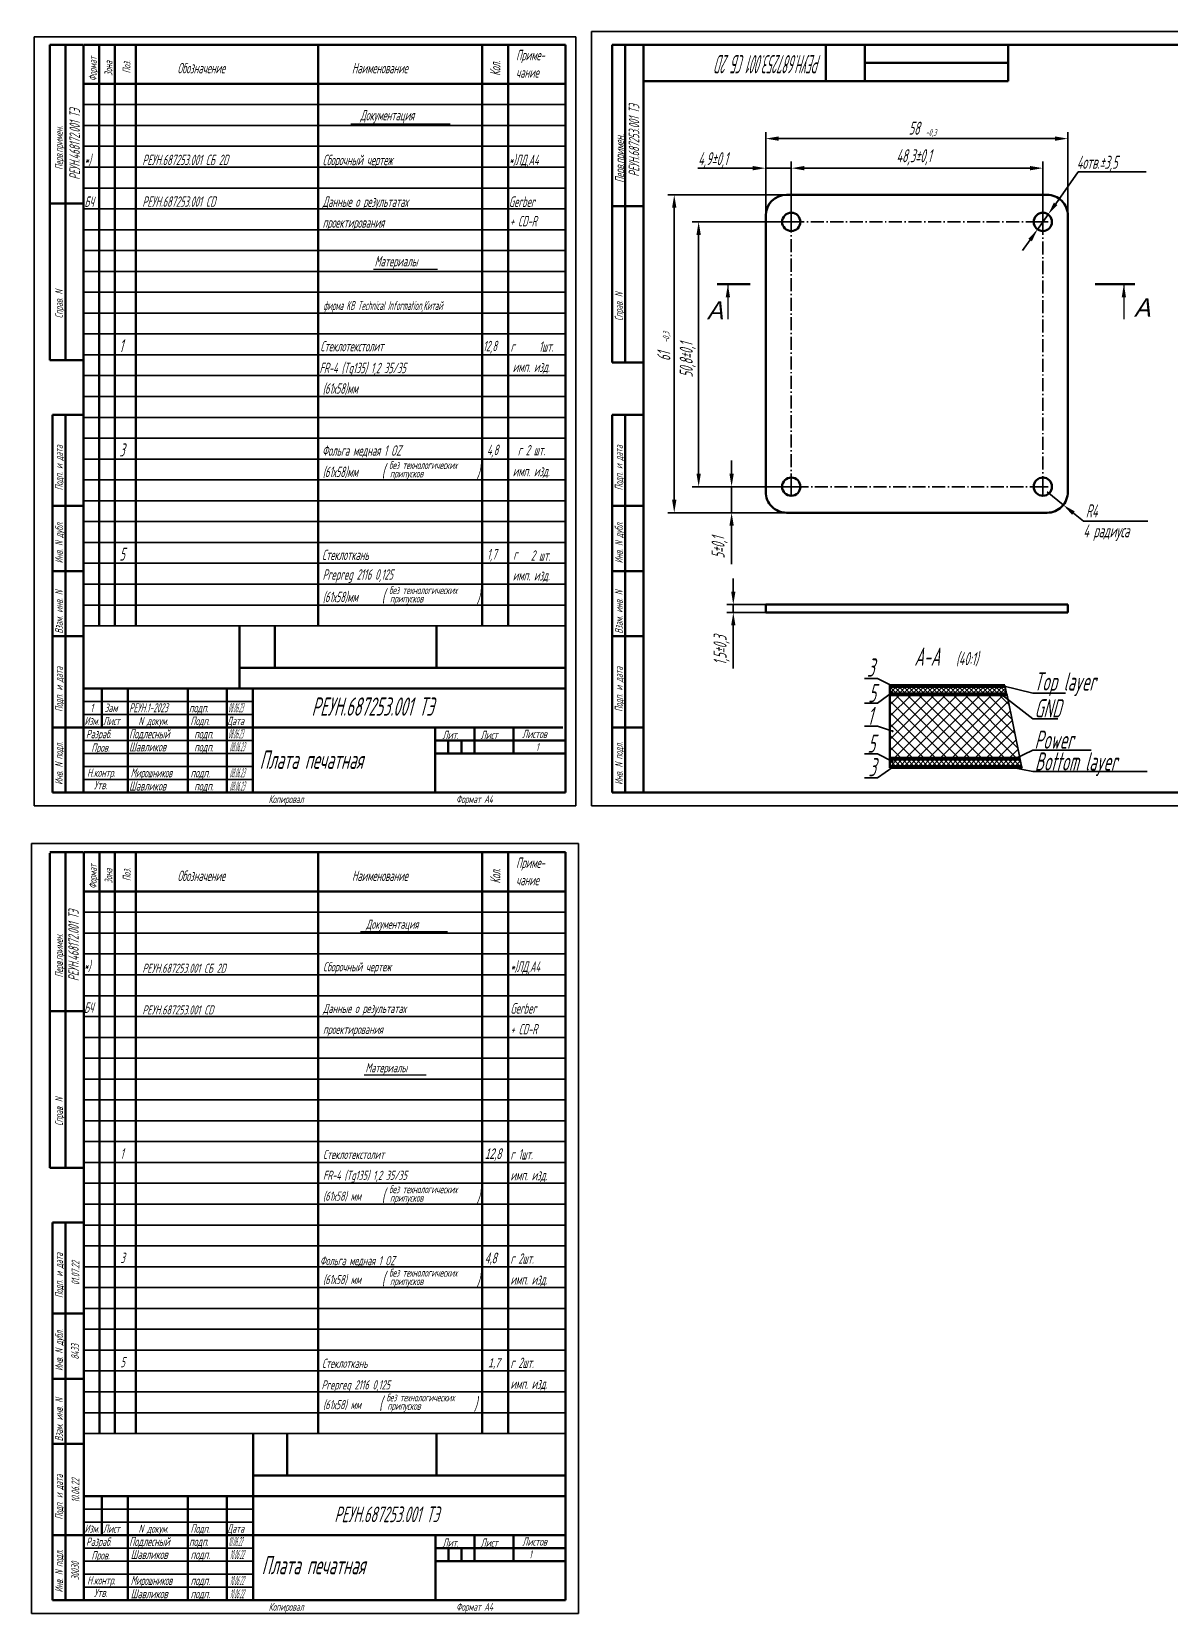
# Model space of a CAD drawing. Extents: x 23089 to 26449, y -1278 to -524.
# Drawn here: x 23089 to 23526, y -1253 to -646 of the extents above; entities that cross this region are included whole.
import ezdxf

# ---------------------------------------------------------------- set-up
doc = ezdxf.new("R2010")
doc.units = 0
doc.header["$MEASUREMENT"] = 0
doc.linetypes.add('CNTR_ECKD_1', pattern=[7.5, 5, -1, 0.5, -1])
doc.layers.get('0').update_dxf_attribs({"linetype": 'CONTINUOUS', "lineweight": 50})
for name, color, linetype, lineweight in [('CENTER', 2, 'CNTR_ECKD_1', 35), ('CONTUR', 7, 'CONTINUOUS', 50), ('DIM', 1, 'CONTINUOUS', 35)]:
    doc.layers.add(name, color=color, linetype=linetype, lineweight=lineweight)
doc.layers.add('TEXT', color=1, linetype='CONTINUOUS')
doc.styles.add('ECKD', font='ec5cdwin.shx', dxfattribs={"oblique": 15})
doc.styles.add('GOST', font='GOST.shx', dxfattribs={"width": 0.7, "oblique": 15})
doc.styles.get("Standard").update_dxf_attribs({"font": 'ec5cdwin.shx'})
doc.dimstyles.new('1_', dxfattribs={"dimtxt": 5, "dimasz": 5, "dimexe": 2.5, "dimexo": 0, "dimgap": 1.5, "dimtad": 1, "dimtoh": 1, "dimrnd": 1.38778e-17, "dimtxsty": 'ECKD', "dimcen": -3, "dimdle": 1.25, "dimclrd": 256, "dimclre": 256, "dimclrt": 256, "dimaunit": 1, "dimazin": 0, "dimtfac": 0.45, "dimtmove": 0, "dimatfit": 2, "dimfxl": 1, "dimtvp": 0.9, "dimtolj": 1, "dimtzin": 12, "dimarcsym": 0})
pattern_1 = [(45, (-151.2118, -301.6821), (-0.883883476, 0.883883476), [])]
pattern_2 = [(45, (11639.1895, -614.4899), (-0.88388348, 0.88388348), [])]
pattern_3 = [(45, (11639.1895, -614.4899), (-0.88388348, 0.88388348), []), (135, (11639.1895, -614.4899), (-0.88388348, -0.88388348), [])]

msp = doc.modelspace()

# ---------------------------------------------------------------- hatches: boundary and pattern name
at = {"layer": 'DIM'}
h = msp.add_hatch(dxfattribs=at)
h.set_pattern_fill('ANSI31', color=256, scale=10, style=0)
h.set_pattern_definition(pattern_1)
h.paths.add_polyline_path([(23418.37, -897.87), (23462.65, -897.87), (23462.51, -897.17), (23418.37, -897.17)])
h = msp.add_hatch(dxfattribs=at)
h.set_pattern_fill('ANSI37', color=256, scale=10, style=0)
h.set_pattern_definition(pattern_3)
h.paths.add_polyline_path([(23418.37, -900.37), (23418.37, -897.87), (23462.65, -897.87), (23463.17, -900.37)])
for points in [[(23419.31, -897.47, 1), (23419, -897.47, 1)], [(23461.57, -897.48, 1), (23461.88, -897.48, 1)], [(23419.46, -899.88, 1), (23419.15, -899.88, 1)], [(23461.08, -900.73, 1), (23461.39, -900.73, 1)], [(23419.52, -914.86, 1), (23419.21, -914.86, 1)], [(23419.52, -926.55, 1), (23419.21, -926.55, 1)], [(23419.64, -928.62, 1), (23419.33, -928.62, 1)], [(23466.4, -925.37, 1), (23466.71, -925.37, 1)], [(23465.19, -928.74, 1), (23465.49, -928.74, 1)]]:
    msp.add_hatch(color=256, dxfattribs=at).paths.add_polyline_path(points)
h = msp.add_hatch(dxfattribs=at)
h.set_pattern_fill('ANSI31', color=256, scale=10, style=0)
h.set_pattern_definition(pattern_2)
h.paths.add_polyline_path([(23418.37, -900.37), (23463.17, -900.37), (23463.31, -901.07), (23418.37, -901.07)])
h = msp.add_hatch(dxfattribs=at)
h.set_pattern_fill('ANSI37', color=256, scale=25, style=0)
h.set_pattern_definition([(45, (11639.1895, -614.49), (-2.2097087, 2.2097087), []), (135, (11639.1895, -614.49), (-2.2097087, -2.2097087), [])])
h.paths.add_polyline_path([(23418.37, -901.07), (23463.31, -901.07), (23468.26, -925.07), (23418.37, -925.07)])
h = msp.add_hatch(dxfattribs=at)
h.set_pattern_fill('ANSI31', color=256, scale=10, style=0)
h.set_pattern_definition(pattern_2)
h.paths.add_polyline_path([(23418.37, -925.77), (23468.41, -925.77), (23468.26, -925.07), (23418.37, -925.07)])
h = msp.add_hatch(dxfattribs=at)
h.set_pattern_fill('ANSI37', color=256, scale=10, style=0)
h.set_pattern_definition(pattern_3)
h.paths.add_polyline_path([(23418.37, -925.77), (23468.41, -925.77), (23468.92, -928.27), (23418.37, -928.27)])
h = msp.add_hatch(dxfattribs=at)
h.set_pattern_fill('ANSI31', color=256, scale=10, style=0)
h.set_pattern_definition(pattern_1)
h.paths.add_polyline_path([(23418.37, -928.97), (23469.07, -928.97), (23468.92, -928.27), (23418.37, -928.27)])

# ---------------------------------------------------------------- linework, layer by layer
for p, q in [((23408.76, -651.45), (23408.76, -665.45)), ((23463.76, -651.45), (23463.76, -665.45)), ((23408.76, -658.45), (23463.76, -658.45)), ((23323.76, -665.45), (23463.76, -665.45)), ((23378.68, -709.05), (23478.68, -709.05)), ((23370.69, -823.05), (23370.69, -717.05)), ((23486.68, -823.05), (23486.68, -717.05)), ((23364.67, -743.36), (23352.04, -743.36)), ((23497.2, -743.36), (23512.44, -743.36)), ((23378.68, -831.05), (23478.68, -831.05)), ((23486.68, -866.29), (23370.69, -866.29)), ((23370.69, -866.29), (23370.69, -869.29)), ((23486.68, -869.29), (23486.68, -866.29)), ((23370.69, -869.29), (23486.68, -869.29)), ((23168.63, -874.45), (23168.63, -898.45)), ((23182.19, -874.45), (23182.19, -890.5)), ((23244.29, -874.45), (23244.29, -890.5)), ((23168.63, -890.5), (23293.83, -890.5)), ((23418.37, -897.87), (23418.37, -897.17)), ((23418.37, -897.17), (23462.51, -897.17)), ((23418.37, -900.37), (23418.37, -897.87)), ((23418.37, -897.87), (23462.65, -897.87)), ((23418.37, -897.87), (23462.65, -897.87)), ((23418.37, -901.07), (23418.37, -900.37)), ((23418.37, -900.37), (23463.17, -900.37)), ((23418.37, -925.07), (23418.37, -901.07)), ((23418.37, -901.07), (23463.31, -901.07)), ((23418.37, -901.07), (23463.31, -901.07)), ((23418.37, -925.77), (23418.37, -925.07)), ((23418.37, -925.07), (23468.26, -925.07)), ((23418.37, -928.27), (23418.37, -925.77)), ((23418.37, -925.77), (23468.41, -925.77)), ((23418.37, -925.77), (23468.41, -925.77)), ((23418.37, -928.97), (23418.37, -928.27)), ((23418.37, -928.27), (23468.92, -928.27)), ((23418.37, -928.97), (23469.07, -928.97)), ((23173.86, -1184.34), (23173.86, -1208.34)), ((23186.98, -1184.34), (23186.98, -1200.4)), ((23244.33, -1184.34), (23244.33, -1200.4)), ((23173.86, -1200.4), (23293.86, -1200.4))]:
    msp.add_line(p, q)
for centre in [(23380.48, -719.45), (23477.08, -719.45), (23380.48, -821.05), (23477.08, -821.05)]:
    msp.add_circle(centre, 3.5)
for centre, start, end in [((23378.68, -717.05), 90.00131, 179.99891), ((23478.68, -717.05), 0.00001, 90.00065), ((23378.68, -823.05), 179.99997, 270.00043), ((23478.68, -823.05), 269.99909, 360)]:
    msp.add_arc(centre, 8, start, end)
at = {"layer": 'CENTER'}
for p, q in [((23377.48, -719.45), (23383.48, -719.45)), ((23380.48, -722.45), (23380.48, -716.45)), ((23380.48, -719.45), (23477.08, -719.45)), ((23380.48, -821.05), (23380.48, -719.45)), ((23474.08, -719.45), (23480.08, -719.45)), ((23477.08, -722.45), (23477.08, -716.45)), ((23477.08, -719.45), (23477.08, -821.05)), ((23380.48, -824.05), (23380.48, -818.05)), ((23477.08, -824.05), (23477.08, -818.05)), ((23377.48, -821.05), (23383.48, -821.05)), ((23477.08, -821.05), (23380.48, -821.05)), ((23474.08, -821.05), (23480.08, -821.05))]:
    msp.add_line(p, q, dxfattribs=at)
at = {"layer": 'CONTUR'}
for p, q in [((23095.83, -651.45), (23095.83, -712.45)), ((23108.56, -651.45), (23095.83, -651.45)), ((23101.83, -772.45), (23101.83, -651.45)), ((23108.83, -651.45), (23293.83, -651.45)), ((23108.83, -938.45), (23108.83, -651.45)), ((23114.83, -651.45), (23114.83, -874.45)), ((23120.83, -651.45), (23120.83, -874.45)), ((23128.83, -651.45), (23128.83, -874.45)), ((23198.83, -651.45), (23198.83, -874.45)), ((23261.83, -651.45), (23261.83, -874.45)), ((23271.83, -651.45), (23271.83, -874.45)), ((23293.83, -651.45), (23293.83, -938.45)), ((23293.83, -651.45), (23293.83, -938.45)), ((23311.76, -773.45), (23311.76, -651.45)), ((23311.76, -651.45), (23323.76, -651.45)), ((23316.76, -773.45), (23316.76, -651.45)), ((23718.76, -651.45), (23323.76, -651.45)), ((23323.76, -651.45), (23323.76, -938.45)), ((23393.76, -665.45), (23393.76, -651.45)), ((23108.83, -666.45), (23293.83, -666.45)), ((23323.76, -665.45), (23393.76, -665.45)), ((23095.83, -712.45), (23108.83, -712.45)), ((23108.83, -712.45), (23095.83, -712.45)), ((23095.83, -712.45), (23095.83, -772.45)), ((23311.76, -713.45), (23323.76, -713.45)), ((23095.83, -772.45), (23108.83, -772.45)), ((23108.83, -772.45), (23101.83, -772.45)), ((23323.76, -773.45), (23311.76, -773.45)), ((23096.83, -828.45), (23096.83, -793.45)), ((23096.83, -793.45), (23108.83, -793.45)), ((23101.83, -793.45), (23101.83, -938.45)), ((23311.76, -938.45), (23311.76, -793.45)), ((23311.76, -793.45), (23323.76, -793.45)), ((23316.76, -938.45), (23316.76, -793.45)), ((23096.83, -853.45), (23096.83, -828.45)), ((23096.83, -828.45), (23108.83, -828.45)), ((23108.83, -828.45), (23096.83, -828.45)), ((23311.76, -828.45), (23323.76, -828.45)), ((23096.83, -878.45), (23096.83, -853.45)), ((23096.83, -853.45), (23108.83, -853.45)), ((23108.83, -853.45), (23096.83, -853.45)), ((23311.76, -853.45), (23323.76, -853.45)), ((23096.83, -878.45), (23108.83, -878.45)), ((23108.83, -878.45), (23096.83, -878.45)), ((23096.83, -913.45), (23096.83, -878.45)), ((23311.76, -878.45), (23323.76, -878.45)), ((23108.83, -898.45), (23293.83, -898.45)), ((23115.83, -913.45), (23115.83, -898.45)), ((23125.83, -898.45), (23125.83, -938.45)), ((23148.83, -938.45), (23148.83, -898.45)), ((23163.83, -938.45), (23163.83, -898.45)), ((23173.83, -938.45), (23173.83, -898.45)), ((23096.83, -938.45), (23096.83, -913.45)), ((23096.83, -913.45), (23108.83, -913.45)), ((23108.83, -913.45), (23096.83, -913.45)), ((23108.83, -913.45), (23292.83, -913.45)), ((23243.83, -938.45), (23243.83, -913.45)), ((23258.83, -913.45), (23258.83, -923.45)), ((23273.83, -913.45), (23273.83, -923.45)), ((23311.76, -913.45), (23323.76, -913.45)), ((23243.83, -918.45), (23293.83, -918.45)), ((23248.83, -918.45), (23248.83, -923.45)), ((23253.83, -918.45), (23253.83, -923.45)), ((23243.83, -923.45), (23293.83, -923.45)), ((23108.83, -938.45), (23096.83, -938.45)), ((23293.83, -938.45), (23108.83, -938.45)), ((23293.83, -938.45), (23108.83, -938.45)), ((23323.76, -938.45), (23311.76, -938.45)), ((23323.76, -938.45), (23718.76, -938.45)), ((23108.59, -961.34), (23095.86, -961.34)), ((23095.86, -961.72), (23095.86, -1022.34)), ((23101.86, -1082.34), (23101.86, -961.34)), ((23108.86, -1248.34), (23108.86, -961.34)), ((23108.86, -961.34), (23293.86, -961.34)), ((23114.86, -961.34), (23114.86, -1184.34)), ((23120.86, -961.34), (23120.86, -1184.34)), ((23128.86, -961.34), (23128.86, -1184.34)), ((23198.86, -961.34), (23198.86, -1184.34)), ((23261.86, -961.34), (23261.86, -1184.34)), ((23271.86, -961.34), (23271.86, -1184.34)), ((23293.86, -961.34), (23293.86, -1248.34)), ((23108.86, -976.34), (23293.86, -976.34)), ((23095.86, -1022.34), (23095.86, -1082.34)), ((23108.86, -1022.34), (23095.86, -1022.34)), ((23095.86, -1022.34), (23108.86, -1022.34)), ((23095.86, -1082.34), (23108.86, -1082.34)), ((23108.86, -1082.34), (23101.86, -1082.34)), ((23096.86, -1138.34), (23096.86, -1103.34)), ((23096.86, -1103.34), (23108.86, -1103.34)), ((23101.86, -1103.34), (23101.86, -1248.34)), ((23096.86, -1163.34), (23096.86, -1138.34)), ((23108.86, -1138.34), (23096.86, -1138.34)), ((23096.86, -1138.34), (23108.86, -1138.34)), ((23096.86, -1188.34), (23096.86, -1163.34)), ((23108.86, -1163.34), (23096.86, -1163.34)), ((23096.86, -1163.34), (23108.86, -1163.34)), ((23096.86, -1223.34), (23096.86, -1188.34)), ((23108.86, -1188.34), (23096.86, -1188.34)), ((23096.86, -1188.34), (23108.86, -1188.34)), ((23108.86, -1208.34), (23293.86, -1208.34)), ((23115.86, -1223.34), (23115.86, -1208.34)), ((23125.86, -1208.34), (23125.86, -1248.34)), ((23148.86, -1248.34), (23148.86, -1208.34)), ((23163.86, -1248.34), (23163.86, -1208.34)), ((23173.86, -1248.34), (23173.86, -1208.34)), ((23096.86, -1248.34), (23096.86, -1223.34)), ((23108.86, -1223.34), (23096.86, -1223.34)), ((23096.86, -1223.34), (23108.86, -1223.34)), ((23108.86, -1223.34), (23293.86, -1223.34)), ((23243.86, -1248.34), (23243.86, -1223.34)), ((23258.86, -1223.34), (23258.86, -1233.34)), ((23273.86, -1223.34), (23273.86, -1233.34)), ((23243.86, -1228.34), (23293.86, -1228.34)), ((23248.86, -1228.34), (23248.86, -1233.34)), ((23253.86, -1228.34), (23253.86, -1233.34)), ((23243.86, -1233.34), (23293.86, -1233.34)), ((23108.86, -1248.34), (23096.86, -1248.34)), ((23293.86, -1248.34), (23108.86, -1248.34))]:
    msp.add_line(p, q, dxfattribs=at)
at = {"layer": 'DIM'}
for p, q in [((23089.83, -648.45), (23297.83, -648.45)), ((23089.83, -648.45), (23089.83, -943.45)), ((23297.83, -648.45), (23297.83, -943.45)), ((23723.76, -646.45), (23303.76, -646.45)), ((23303.76, -646.45), (23303.76, -943.45)), ((23108.83, -674.45), (23293.83, -674.45)), ((23108.83, -682.45), (23293.83, -682.45)), ((23370.69, -717.05), (23370.69, -685)), ((23486.68, -717.05), (23486.68, -685)), ((23108.83, -690.45), (23293.83, -690.45)), ((23375.69, -687.5), (23481.68, -687.5)), ((23370.69, -717.05), (23370.69, -696.33)), ((23380.48, -719.45), (23380.48, -696.33)), ((23380.48, -719.45), (23380.48, -696.33)), ((23477.08, -719.45), (23477.08, -696.33)), ((23108.83, -698.45), (23293.83, -698.45)), ((23365.69, -698.83), (23344.67, -698.83)), ((23380.48, -698.83), (23370.69, -698.83)), ((23385.48, -698.83), (23390.48, -698.83)), ((23385.48, -698.83), (23472.08, -698.83)), ((23481.99, -712.51), (23490.67, -700.24)), ((23490.67, -700.24), (23516.7, -700.24)), ((23108.83, -706.45), (23293.83, -706.45)), ((23378.68, -709.05), (23333.07, -709.05)), ((23108.83, -714.45), (23293.83, -714.45)), ((23335.57, -826.05), (23335.57, -714.05)), ((23380.48, -719.45), (23342.43, -719.45)), ((23475.06, -722.31), (23479.1, -716.59)), ((23108.83, -722.45), (23293.83, -722.45)), ((23344.93, -816.05), (23344.93, -724.45)), ((23472.17, -726.39), (23469.29, -730.47)), ((23108.83, -730.45), (23293.83, -730.45)), ((23108.83, -738.45), (23293.83, -738.45)), ((23108.83, -746.45), (23293.83, -746.45)), ((23108.83, -754.45), (23293.83, -754.45)), ((23108.83, -762.45), (23293.83, -762.45)), ((23108.83, -770.45), (23293.83, -770.45)), ((23108.83, -778.45), (23293.83, -778.45)), ((23108.83, -786.45), (23293.83, -786.45)), ((23108.83, -794.45), (23293.83, -794.45)), ((23108.83, -802.45), (23293.83, -802.45)), ((23108.83, -810.45), (23293.83, -810.45)), ((23357.59, -816.05), (23357.59, -811.05)), ((23108.83, -818.45), (23293.83, -818.45)), ((23380.48, -821.05), (23342.43, -821.05)), ((23380.48, -821.05), (23355.09, -821.05)), ((23357.59, -831.05), (23357.59, -821.05)), ((23478.68, -823.05), (23484.92, -828.06)), ((23108.83, -826.45), (23293.83, -826.45)), ((23378.68, -831.05), (23333.07, -831.05)), ((23378.68, -831.05), (23355.09, -831.05)), ((23488.82, -831.19), (23492.72, -834.32)), ((23108.83, -834.45), (23293.83, -834.45)), ((23357.59, -836.05), (23357.59, -850.82)), ((23492.72, -834.32), (23517.31, -834.32)), ((23108.83, -842.45), (23293.83, -842.45)), ((23108.83, -850.45), (23293.83, -850.45)), ((23108.83, -858.45), (23293.83, -858.45)), ((23358.23, -861.29), (23358.23, -856.29)), ((23108.83, -866.45), (23293.83, -866.45)), ((23370.69, -866.29), (23355.73, -866.29)), ((23358.23, -869.29), (23358.23, -866.29)), ((23370.69, -869.29), (23355.73, -869.29)), ((23108.83, -874.45), (23293.83, -874.45)), ((23358.23, -874.29), (23358.23, -890.85)), ((23413.63, -894.67), (23408.64, -894.67)), ((23413.63, -894.67), (23419.16, -897.47)), ((23461.72, -897.48), (23473.27, -900.27)), ((23462.51, -897.17), (23462.65, -897.87)), ((23462.65, -897.87), (23463.17, -900.37)), ((23108.83, -903.45), (23173.83, -903.45)), ((23413.63, -904.15), (23408.64, -904.15)), ((23413.63, -904.15), (23419.3, -899.88)), ((23461.24, -900.73), (23473.27, -910.16)), ((23463.17, -900.37), (23463.31, -901.07)), ((23463.31, -901.07), (23468.26, -925.07)), ((23485.75, -900.27), (23473.27, -900.27)), ((23108.83, -908.45), (23173.83, -908.45)), ((23482.78, -910.16), (23473.27, -910.16)), ((23413.63, -912.95), (23408.64, -912.95)), ((23413.63, -912.95), (23419.37, -914.86)), ((23108.83, -918.45), (23173.83, -918.45)), ((23466.56, -925.37), (23473.27, -922.2)), ((23495.64, -922.2), (23473.27, -922.2)), ((23108.83, -923.45), (23173.83, -923.45)), ((23108.83, -928.45), (23173.83, -928.45)), ((23413.63, -923.59), (23408.64, -923.59)), ((23413.63, -923.59), (23419.37, -926.55)), ((23468.26, -925.07), (23468.41, -925.77)), ((23468.41, -925.77), (23468.92, -928.27)), ((23468.92, -928.27), (23469.07, -928.97)), ((23108.83, -933.45), (23173.83, -933.45)), ((23108.83, -938.45), (23108.83, -933.45)), ((23413.63, -932.74), (23408.6, -932.74)), ((23413.63, -932.74), (23419.49, -928.62)), ((23465.34, -928.74), (23473.27, -930.35)), ((23517.11, -930.35), (23473.27, -930.35)), ((23089.83, -943.45), (23297.83, -943.45)), ((23303.76, -943.45), (23723.76, -943.45)), ((23088.86, -1253.34), (23088.86, -957.97)), ((23088.86, -957.97), (23298.86, -957.97)), ((23298.83, -1253.34), (23298.83, -957.97)), ((23108.86, -984.34), (23293.86, -984.34)), ((23108.86, -992.34), (23293.86, -992.34)), ((23108.86, -1000.34), (23293.86, -1000.34)), ((23108.86, -1008.34), (23293.86, -1008.34)), ((23108.86, -1016.34), (23293.86, -1016.34)), ((23108.86, -1024.34), (23293.86, -1024.34)), ((23108.86, -1032.34), (23293.86, -1032.34)), ((23108.86, -1040.34), (23293.86, -1040.34)), ((23108.86, -1048.34), (23293.86, -1048.34)), ((23108.86, -1056.34), (23293.86, -1056.34)), ((23108.86, -1064.34), (23293.86, -1064.34)), ((23108.86, -1072.34), (23293.86, -1072.34)), ((23108.86, -1080.34), (23293.86, -1080.34)), ((23108.86, -1088.34), (23293.86, -1088.34)), ((23108.86, -1096.34), (23293.86, -1096.34)), ((23108.86, -1104.34), (23293.86, -1104.34)), ((23108.86, -1112.34), (23293.86, -1112.34)), ((23108.86, -1120.34), (23293.86, -1120.34)), ((23108.86, -1128.34), (23293.86, -1128.34)), ((23108.86, -1136.34), (23293.86, -1136.34)), ((23108.86, -1144.34), (23293.86, -1144.34)), ((23108.86, -1152.34), (23293.86, -1152.34)), ((23108.86, -1160.34), (23293.86, -1160.34)), ((23108.86, -1168.34), (23293.86, -1168.34)), ((23108.86, -1176.34), (23293.86, -1176.34)), ((23108.86, -1184.34), (23293.86, -1184.34)), ((23108.86, -1213.34), (23173.86, -1213.34)), ((23108.86, -1218.34), (23173.86, -1218.34)), ((23108.86, -1228.34), (23173.86, -1228.34)), ((23108.86, -1233.34), (23173.86, -1233.34)), ((23108.86, -1238.34), (23173.86, -1238.34)), ((23108.86, -1243.34), (23173.86, -1243.34)), ((23298.83, -1253.34), (23088.86, -1253.34))]:
    msp.add_line(p, q, dxfattribs=at)
for centre in [(23419.16, -897.47), (23461.72, -897.48), (23419.3, -899.88), (23461.24, -900.73), (23419.37, -914.86), (23419.37, -926.55), (23419.49, -928.62), (23466.56, -925.37), (23465.34, -928.74)]:
    msp.add_circle(centre, 0.155, dxfattribs=at)
for points in [[(23375.69, -686.66), (23375.69, -688.33), (23370.69, -687.5)], [(23481.68, -686.66), (23481.68, -688.33), (23486.68, -687.5)], [(23365.69, -698), (23365.69, -699.67), (23370.69, -698.83)], [(23385.48, -698), (23385.48, -699.67), (23380.48, -698.83)], [(23385.48, -698), (23385.48, -699.67), (23380.48, -698.83)], [(23472.08, -698), (23472.08, -699.67), (23477.08, -698.83)], [(23334.73, -714.05), (23336.4, -714.05), (23335.57, -709.05)], [(23481.31, -712.03), (23482.67, -712.99), (23479.1, -716.59)], [(23344.1, -724.45), (23345.76, -724.45), (23344.93, -719.45)], [(23471.49, -725.91), (23472.85, -726.87), (23475.06, -722.31)], [(23344.1, -816.05), (23345.76, -816.05), (23344.93, -821.05)], [(23356.75, -816.05), (23358.42, -816.05), (23357.59, -821.05)], [(23334.73, -826.05), (23336.4, -826.05), (23335.57, -831.05)], [(23356.75, -836.05), (23358.42, -836.05), (23357.59, -831.05)], [(23489.34, -830.54), (23488.3, -831.84), (23484.92, -828.06)], [(23357.4, -861.29), (23359.06, -861.29), (23358.23, -866.29)], [(23357.4, -874.29), (23359.06, -874.29), (23358.23, -869.29)]]:
    msp.add_solid(points, dxfattribs=at)
at = {"layer": 'TEXT'}
for p, q in [((23211.36, -681.77), (23249.49, -681.77)), ((23220.15, -737.63), (23244.66, -737.63)), ((23215.07, -991.67), (23248.55, -991.67)), ((23216.49, -1046.69), (23240.33, -1046.69))]:
    msp.add_line(p, q, dxfattribs=at)

# ---------------------------------------------------------------- texts
at = {"oblique": 15}
for p in [(23348.04, -756.88), (23512.07, -755.79)]:
    msp.add_text('A', height=7, dxfattribs=at).set_placement(p)
at = {"style": 'GOST', "oblique": 15, "width": 0.7}
msp.add_text('А-А', height=7, dxfattribs=at).set_placement((23427.74, -889.75))
at = {"layer": 'DIM', "style": 'GOST', "oblique": 15, "width": 0.7}
for s, height, p in [('4,9±0,1', 5, (23344.71, -697.71)), ('(', 5, (23223.31, -1095.38)), ('без технологических', 3, (23226.1, -1092.14)), (')', 5, (23259.73, -1095.6)), ('припусков', 3, (23226.46, -1095.39)), ('(', 5, (23223.31, -1127.38)), ('без технологических', 3, (23226.1, -1124.14)), (')', 5, (23259.73, -1127.6)), ('припусков', 3, (23226.46, -1127.39)), ('(', 5, (23222.26, -1175.25)), ('без технологических', 3, (23225.05, -1172.01)), (')', 5, (23258.68, -1175.47)), ('припусков', 3, (23225.41, -1175.26))]:
    msp.add_text(s, height=height, dxfattribs=at).set_placement(p)
at = {"layer": 'TEXT', "oblique": 15}
for s, height, style, width, p in [('Приме-', 4, 'GOST', 0.7, (23274.83, -657.45)), ('Обозначение', 4, 'GOST', 0.7, (23144.83, -662.45)), ('Наименование', 4, 'GOST', 0.7, (23211.83, -662.45)), ('чание', 4, 'GOST', 0.7, (23274.83, -664.12)), ('Документация', 4, 'GOST', 0.7, (23215.02, -680.52)), ('58', 5, 'GOST', 0.7, (23425.56, -686)), ('48,3±0,1', 5, 'GOST', 0.7, (23420.84, -696.57)), ('*)', 4, 'GOST', 0.7, (23109.13, -697.69)), ('РЕУН.687253.001 СБ 2D', 4, 'GOST', 0.7, (23131.35, -697.67)), ('Сборочный чертеж', 4, 'GOST', 0.7, (23200.57, -697.7)), ('*)ЛД,А4', 4, 'GOST', 0.7, (23272.13, -697.69)), ('4отв.±3,5', 5, 'GOST', 0.7, (23490.1, -699.09)), ('БЧ', 4, 'GOST', 0.7, (23109.13, -713.69)), ('РЕУН.687253.001 CD', 4, 'GOST', 0.7, (23131.35, -713.67)), ('Данные о результатах', 4, 'GOST', 0.7, (23200.57, -713.7)), ('Gerber', 4, 'GOST', 0.7, (23272.07, -713.7)), ('проектирования ', 4, 'GOST', 0.7, (23200.57, -721.7)), ('+ CD-R', 4, 'GOST', 0.7, (23272.47, -721.15)), ('Материалы', 4, 'GOST', 0.7, (23220.52, -736.56)), ('фирма KB Technical Information,Китай', 3.5, 'GOST', 0.55, (23200.83, -753.28)), ('1', 5, 'GOST', 0.7, (23122.54, -769.44)), ('Стеклотекстолит ', 4, 'GOST', 0.7, (23199.73, -769.14)), ('12,8', 4, 'GOST', 0.7, (23262.15, -769.07)), ('г', 4, 'GOST', 0.7, (23272.72, -769.27)), ('1шт.', 4, 'GOST', 0.7, (23283.63, -769.25)), ('FR-4 (Tg135) 1,2 35/35', 4, 'GOST', 0.7, (23199.37, -777.5)), ('имп. изд.', 4, 'GOST', 0.7, (23273.56, -777.06)), ('(61х58)мм', 4, 'GOST', 0.7, (23200.6, -785.37)), ('3', 5, 'GOST', 0.7, (23122.54, -809.44)), ('Фольга медная 1 OZ', 4, 'GOST', 0.7, (23200.36, -809.19)), ('4,8', 4, 'GOST', 0.7, (23263.66, -808.94)), ('г 2 шт.', 4, 'GOST', 0.7, (23275.49, -809.06)), ('(61х58)мм', 4, 'GOST', 0.7, (23200.6, -817.37)), ('(', 5, 'GOST', 0.7, (23223.28, -817.49)), ('без технологических', 3, 'GOST', 0.7, (23226.07, -814.24)), (')', 5, 'GOST', 0.7, (23259.7, -817.7)), ('припусков', 3, 'GOST', 0.7, (23226.43, -817.49)), ('имп. изд.', 4, 'GOST', 0.7, (23273.56, -817.06)), ('R4', 5, 'GOST', 0.7, (23493.57, -832.82)), ('4 радиуса', 5, 'GOST', 0.7, (23492.58, -840.48)), ('5', 5, 'GOST', 0.7, (23122.54, -849.44)), ('Стеклоткань', 4, 'GOST', 0.7, (23200.36, -849.19)), ('1,7', 4, 'GOST', 0.7, (23263.74, -848.93)), ('г', 4, 'GOST', 0.7, (23273.76, -849.09)), ('2 шт.', 4, 'GOST', 0.7, (23280.49, -849.48)), ('Prepreg 2116 0,125', 4, 'GOST', 0.7, (23200.58, -856.75)), ('имп. изд.', 4, 'GOST', 0.7, (23273.56, -857.06)), ('(61х58)мм', 4, 'GOST', 0.7, (23200.6, -865.37)), ('(', 5, 'GOST', 0.7, (23223.28, -865.49)), ('без технологических', 3, 'GOST', 0.7, (23226.07, -862.24)), (')', 5, 'GOST', 0.7, (23259.7, -865.7)), ('припусков', 3, 'GOST', 0.7, (23226.43, -865.49)), ('(40:1)', 5, 'GOST', 0.7, (23443.71, -889.53)), ('3', 7, 'GOST', 0.7, (23409.55, -893.96)), ('5', 7, 'GOST', 0.7, (23410.05, -903.76)), ('Top layer', 7, 'GOST', 0.7, (23473.62, -899.29)), ('РЕУН.1-2023', 3.5, 'GOST', 0.6, (23126.27, -907.63)), ('08.06.23', 3.5, 'GOST', 0.35, (23164.27, -907.63)), ('РЕУН.687253.001 ТЭ', 7, 'GOST', 0.7, (23196.33, -908.92)), ('GND', 7, 'GOST', 0.7, (23473.86, -909.59)), ('Изм.', 3.132, 'GOST', 0.7, (23109.14, -912.51)), ('1', 3.2, 'GOST', 0.7, (23111.4, -907.52)), ('Лист', 3.132, 'GOST', 0.7, (23116.26, -912.51)), ('Зам', 3.2, 'GOST', 0.7, (23116.82, -907.51)), ('N докум.', 3.132, 'GOST', 0.7, (23129.87, -912.51)), ('подп.', 3.5, 'GOST', 0.7, (23149.27, -907.63)), ('Подп.', 3.2, 'GOST', 0.7, (23149.82, -912.51)), ('Дата', 3.2, 'GOST', 0.7, (23163.83, -912.51)), ('1', 7, 'GOST', 0.7, (23409.69, -912.5)), ('Разраб.', 3.2, 'GOST', 0.7, (23109.75, -917.56)), ('Подлесный', 3.5, 'GOST', 0.7, (23126.27, -917.63)), ('подп.', 3.5, 'GOST', 0.7, (23151.26, -917.63)), ('08.06.23', 3.5, 'GOST', 0.35, (23164.27, -917.63)), ('Лит.', 3.2, 'GOST', 0.7, (23246.57, -917.91)), ('Лист', 3.2, 'GOST', 0.7, (23261.19, -917.91)), ('Листов', 3.2, 'GOST', 0.7, (23277.18, -917.5)), ('5', 7, 'GOST', 0.7, (23409.75, -923.14)), ('Power', 7, 'GOST', 0.7, (23473.86, -921.63)), ('Пров.', 3.2, 'GOST', 0.7, (23111.77, -922.77)), ('Шавликов', 3.5, 'GOST', 0.7, (23126.27, -922.63)), ('подп.', 3.5, 'GOST', 0.7, (23151.26, -922.63)), ('08.06.23', 3.5, 'GOST', 0.35, (23164.86, -922.59)), ('Плата печатная', 7, 'GOST', 0.7, (23176.38, -929.31)), ('1', 3, 'GOST', 0.7, (23282.46, -922.41)), ('3', 7, 'GOST', 0.7, (23410.14, -932.17)), ('Bottom layer', 7, 'GOST', 0.7, (23473.99, -929.99)), ('Н.контр.', 3.2, 'GOST', 0.7, (23110.15, -932.39)), ('Утв.', 3.2, 'GOST', 0.7, (23112.82, -937.14)), ('Шавликов', 3.5, 'GOST', 0.7, (23126.27, -937.63)), ('Мирошников', 3.5, 'GOST', 0.6, (23126.86, -932.59)), ('подп.', 3.5, 'GOST', 0.7, (23149.86, -932.59)), ('08.06.23', 3.5, 'GOST', 0.35, (23164.86, -932.59)), ('08.06.23', 3.5, 'GOST', 0.35, (23164.86, -937.67)), ('подп.', 3.5, 'GOST', 0.7, (23151.26, -937.63)), ('Копировал', 3, 'GOST', 0.7, (23179.83, -942.45)), ('Формат А4', 3, 'GOST', 0.7, (23251.83, -942.45)), ('Приме-', 4, 'GOST', 0.7, (23274.86, -967.34)), ('Обозначение', 4, 'GOST', 0.7, (23144.86, -972.34)), ('Наименование', 4, 'GOST', 0.7, (23211.86, -972.34)), ('чание', 4, 'GOST', 0.7, (23274.86, -974.01)), ('Документация', 3.5, 'GOST', 0.7, (23217.25, -990.67)), ('*)', 4, 'GOST', 0.7, (23108.96, -1006.93)), ('РЕУН.687253.001 СБ 2D', 3.5, 'GOST', 0.7, (23131.38, -1007.56)), ('Сборочный чертеж', 3.5, 'GOST', 0.7, (23200.74, -1007.01)), ('*)ЛД,А4', 4, 'GOST', 0.7, (23272.67, -1007.21)), ('БЧ', 4, 'GOST', 0.7, (23108.96, -1022.93)), ('Данные о результатах', 3.5, 'GOST', 0.7, (23200.74, -1023.01)), ('Gerber', 4, 'GOST', 0.7, (23272.67, -1023.21)), ('РЕУН.687253.001 CD', 3.5, 'GOST', 0.7, (23131.38, -1023.56)), ('проектирования ', 3.5, 'GOST', 0.7, (23200.74, -1031.01)), ('+ CD-R', 4, 'GOST', 0.7, (23272.67, -1031.21)), ('Материалы', 3.5, 'GOST', 0.7, (23217, -1045.74)), ('1', 4, 'GOST', 0.7, (23122.96, -1078.93)), ('Стеклотекстолит ', 3.5, 'GOST', 0.7, (23200.74, -1079.01)), ('12,8', 4, 'ECKD', 0.6, (23262.87, -1078.98)), ('г 1шт.', 4, 'GOST', 0.7, (23272.67, -1079.21)), ('FR-4 (Tg135) 1,2 35/35', 3.5, 'GOST', 0.7, (23200.74, -1087.01)), ('имп. изд.', 4, 'GOST', 0.7, (23272.67, -1087.21)), ('(61х58) мм', 3.5, 'GOST', 0.7, (23200.74, -1095.01)), ('3', 4, 'GOST', 0.7, (23122.96, -1118.93)), ('Фольга медная 1 OZ', 3.5, 'GOST', 0.65, (23199.56, -1119.77)), ('4,8', 4, 'ECKD', 0.6, (23262.87, -1118.98)), ('г 2шт.', 4, 'GOST', 0.7, (23272.67, -1119.21)), ('(61х58) мм', 3.5, 'GOST', 0.7, (23200.74, -1127.01)), ('имп. изд.', 4, 'GOST', 0.7, (23272.67, -1127.21)), ('5', 4, 'GOST', 0.7, (23122.96, -1158.93)), ('Стеклоткань', 3.5, 'GOST', 0.7, (23200.35, -1159.16)), ('1,7', 3.5, 'ECKD', 0.7, (23264.1, -1158.99)), ('г 2шт.', 4, 'GOST', 0.7, (23272.67, -1159.21)), ('Prepreg 2116 0,125', 3.5, 'GOST', 0.7, (23200.16, -1167.42)), ('имп. изд.', 4, 'GOST', 0.7, (23272.67, -1167.21)), ('(61х58) мм', 3.5, 'GOST', 0.7, (23200.74, -1175.01)), ('РЕУН.687253.001 ТЭ', 6, 'GOST', 0.7, (23205.08, -1218.36)), ('Изм.', 3.132, 'GOST', 0.7, (23109.17, -1222.41)), ('Лист', 3.132, 'GOST', 0.7, (23116.29, -1222.41)), ('N докум.', 3.132, 'GOST', 0.7, (23129.9, -1222.41)), ('Подп.', 3.2, 'GOST', 0.7, (23149.86, -1222.4)), ('Дата', 3.2, 'GOST', 0.7, (23163.86, -1222.4)), ('Разраб.', 3.2, 'GOST', 0.7, (23109.78, -1227.45)), ('Подлесный', 3.5, 'GOST', 0.7, (23126.3, -1227.53)), ('подп.', 3.5, 'GOST', 0.7, (23149.3, -1227.53)), ('10.06.22', 3.5, 'GOST', 0.35, (23164.3, -1227.53)), ('Лит.', 3.2, 'GOST', 0.7, (23246.6, -1227.8)), ('Лист', 3.2, 'GOST', 0.7, (23261.22, -1227.8)), ('Листов', 3.2, 'GOST', 0.7, (23277.21, -1227.4)), ('Пров.', 3.2, 'GOST', 0.7, (23111.8, -1232.67)), ('Шавликов', 3.5, 'GOST', 0.7, (23126.89, -1232.48)), ('подп.', 3.5, 'GOST', 0.7, (23149.89, -1232.48)), ('10.06.22', 3.5, 'GOST', 0.35, (23164.89, -1232.48)), ('Плата печатная', 7, 'GOST', 0.7, (23177.17, -1238.34)), ('1', 3, 'GOST', 0.7, (23279.85, -1232.19)), ('Н.контр.', 3.2, 'GOST', 0.7, (23110.18, -1242.28)), ('Утв.', 3.2, 'GOST', 0.7, (23112.85, -1247.04)), ('Мирошников', 3.5, 'GOST', 0.6, (23126.89, -1242.48)), ('Шавликов', 3.5, 'GOST', 0.7, (23126.89, -1247.57)), ('подп.', 3.5, 'GOST', 0.7, (23149.89, -1242.48)), ('10.06.22', 3.5, 'GOST', 0.35, (23164.89, -1242.48)), ('10.06.22', 3.5, 'GOST', 0.35, (23164.89, -1247.57)), ('подп.', 3.5, 'GOST', 0.7, (23149.89, -1247.57)), ('Копировал', 3, 'GOST', 0.7, (23179.86, -1252.34)), ('Формат А4', 3, 'GOST', 0.7, (23251.86, -1252.34))]:
    msp.add_text(s, height=height, dxfattribs=dict(at, style=style, width=width)).set_placement(p)
at = {"layer": 'TEXT', "style": 'GOST', "oblique": 15}
for s, height, rotation, width, p in [('РЕУН.687253.001 СБ 2D', 7, 180, 0.5, (23392.04, -655.43)), ('Формат', 3, 90, 0.7, (23113.83, -665.45)), ('Зона', 3, 90, 0.7, (23119.83, -663.45)), ('Поз.', 3, 90, 0.7, (23126.83, -662.45)), ('Кол.', 4, 90, 0.7, (23268.83, -663.45)), ('РЕУН.468172.001 ТЭ', 4, 90, 0.7, (23107.38, -703.29)), ('РЕУН.687253.001 ТЭ', 4, 90, 0.7, (23322.12, -702.11)), ('Перв.примен.', 3, 90, 0.7, (23100.83, -699.45)), ('-0,3', 2.5, 358.9746, 0.7, (23432.1, -686.33)), ('Перв.примен.', 3.5, 90, 0.7, (23316.35, -704.45)), ('Справ. N', 3, 90, 0.7, (23100.83, -756.45)), ('Справ. N', 3, 90, 0.7, (23315.76, -757.45)), ('-0,3', 2.5, 88.9746, 0.7, (23333.63, -765.75)), ('61', 5, 90, 0.7, (23334.06, -772.82)), ('50,8±0,1', 5, 90, 0.7, (23342.67, -779.14)), ('Подп. и дата', 3, 90, 0.7, (23100.83, -822.45)), ('Подп. и дата', 3, 90, 0.7, (23315.76, -822.45)), ('Инв. N дубл.', 3, 90, 0.7, (23100.83, -850.45)), ('Инв. N дубл.', 3, 90, 0.7, (23315.76, -850.45)), ('5±0,1', 5, 90, 0.7, (23354.89, -848.57)), ('Взам. инв. N', 3, 90, 0.7, (23100.83, -877.45)), ('Взам. инв. N', 3, 90, 0.7, (23315.76, -877.45)), ('1,5±0,3', 5, 90, 0.7, (23355.65, -889.46)), ('Подп. и дата', 3, 90, 0.7, (23100.83, -907.45)), ('Подп. и дата', 3, 90, 0.7, (23315.76, -907.45)), ('Инв. N подл.', 3, 90, 0.7, (23100.83, -935.45)), ('Инв. N подл.', 3, 90, 0.7, (23315.76, -935.45)), ('Формат', 3, 90, 0.7, (23113.86, -975.34)), ('Зона', 3, 90, 0.7, (23119.86, -973.34)), ('Поз.', 3, 90, 0.7, (23126.86, -972.34)), ('Кол.', 4, 90, 0.7, (23268.86, -973.34)), ('РЕУН.468172.001 ТЭ', 4, 90, 0.7, (23106.93, -1010.76)), ('Перв.примен.', 3, 90, 0.7, (23100.86, -1009.34)), ('Справ. N', 3, 90, 0.7, (23100.86, -1066.34)), ('Подп. и дата', 3, 90, 0.7, (23100.86, -1132.34)), ('01.07.22', 3, 90, 0.7, (23107.21, -1127.42)), ('Инв. N дубл.', 3, 90, 0.7, (23100.86, -1160.34)), ('8433', 3, 90, 0.7, (23107.04, -1155.97)), ('Взам. инв. N', 3, 90, 0.7, (23100.86, -1187.34)), ('Подп. и дата', 3, 90, 0.7, (23100.86, -1217.34)), ('10.06.22', 3, 90, 0.7, (23107.18, -1210.86)), ('Инв. N подл.', 3, 90, 0.7, (23100.86, -1245.34)), ('30030', 3, 90, 0.7, (23107.11, -1240.63))]:
    msp.add_text(s, height=height, rotation=rotation, dxfattribs=dict(at, width=width)).set_placement(p)

# ---------------------------------------------------------------- leaders
at = {"layer": 'DIM'}
for points in [[(23356.16, -743.36), (23356.16, -756.83)], [(23508.17, -743.36), (23508.17, -756.83)]]:
    msp.add_leader(points, dimstyle='1_', override={"dimgap": 1.5, "dimtad": 0}, dxfattribs=at)

doc.saveas('drawing.dxf')
